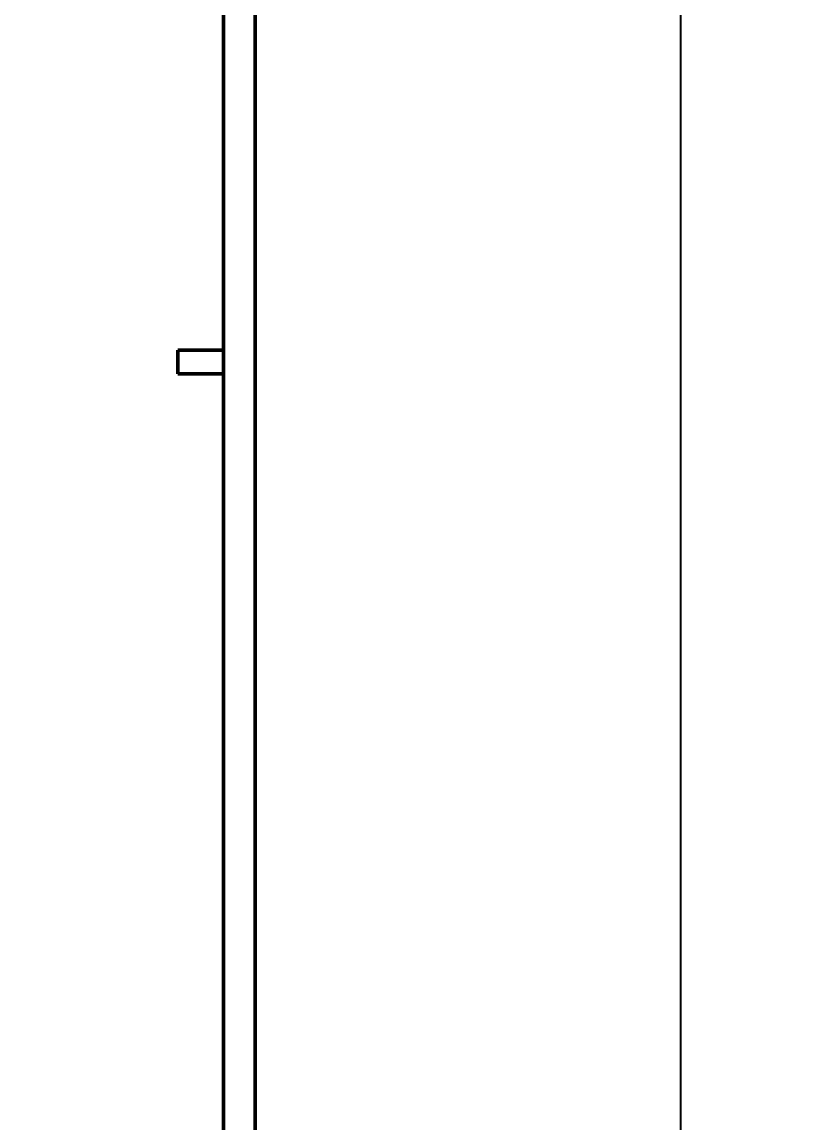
# Model space of a CAD drawing. Header units: millimetres. Extents: x 2121 to 4904, y 892 to 1933.
# Drawn here: x 2503.3 to 2542.2, y 1519 to 1574.4 of the extents above; entities that cross this region are included whole.
import ezdxf

# ---------------------------------------------------------------- set-up
doc = ezdxf.new("R2010")
doc.units = ezdxf.units.MM
doc.header["$LTSCALE"] = 1.8
doc.layers.add('외형선(ISO)', color=7, linetype='Continuous', lineweight=50)
doc.layers.add('치수(ISO)', color=7, linetype='Continuous', lineweight=25)
doc.styles.add('주 텍스트 (ISO)', font='')
doc.styles.get('주 텍스트 (ISO)').set_extended_font_data('Tahoma')
doc.dimstyles.new('기본값 (ISO)', dxfattribs={"dimscale": 1.8, "dimtxt": 3.5, "dimasz": 2.5, "dimexe": 3.175, "dimexo": 0, "dimgap": 0.762, "dimtad": 1, "dimrnd": 1e-08, "dimzin": 0, "dimtxsty": '주 텍스트 (ISO)', "dimcen": 0.09, "dimdle": 10, "dimclrd": 256, "dimclre": 256, "dimclrt": 256, "dimazin": 0, "dimtfac": 1.001486, "dimtmove": 0, "dimatfit": 3, "dimfxl": 1, "dimtolj": 1, "dimtzin": 0, "dimlwd": -1, "dimlwe": -1, "dimarcsym": 0})

# ---------------------------------------------------------------- blocks, each defined once
blk = doc.blocks.new('*D747')
at = {"layer": 'Defpoints', "color": 0}
for p in [(2503.341, 1621.494), (2503.941, 1286.494), (2536.504, 1286.494)]:
    blk.add_point(p, dxfattribs=at)
at = {"layer": '치수(ISO)', "color": 7}
for p, q in [((2503.341, 1621.494), (2542.219, 1621.494)), ((2536.504, 1616.994), (2536.504, 1290.994)), ((2503.941, 1286.494), (2542.219, 1286.494))]:
    blk.add_line(p, q, dxfattribs=at)
for points in [[(2537.254, 1616.994), (2535.754, 1616.994), (2536.504, 1621.494)], [(2535.754, 1290.994), (2537.254, 1290.994), (2536.504, 1286.494)]]:
    blk.add_solid(points, dxfattribs=at)
at = {"layer": '치수(ISO)', "color": 7, "insert": (2531.851, 1453.994), "char_height": 6.3, "attachment_point": 5, "rotation": 90, "style": '주 텍스트 (ISO)'}
blk.add_mtext('\\A1;335', dxfattribs=at)

msp = doc.modelspace()

# ---------------------------------------------------------------- linework, layer by layer
at = {"layer": '외형선(ISO)', "color": 7}
for p, q in [((2513.491, 1402.294), (2513.491, 1592.394)), ((2515.091, 1402.294), (2515.091, 1592.394)), ((2511.191, 1556.694), (2511.191, 1557.894)), ((2511.191, 1557.894), (2511.791, 1557.894)), ((2511.791, 1557.894), (2513.491, 1557.894)), ((2513.491, 1556.694), (2511.191, 1556.694)), ((2513.491, 1556.694), (2513.491, 1463.194))]:
    msp.add_line(p, q, dxfattribs=at)

# ---------------------------------------------------------------- dimensions: what is measured, and where the dimension line sits
at = {"layer": '치수(ISO)', "color": 7}
dim = msp.add_linear_dim(base=(2536.504, 1286.494), p1=(2503.341, 1621.494), p2=(2503.941, 1286.494), angle=90, dimstyle='기본값 (ISO)', override={"dimzin": 8, "dimdsep": 46, "dimclrd": 7, "dimclre": 7, "dimclrt": 7, "dimtofl": 0, "dimatfit": 1}, dxfattribs=at)
dim.commit()
dim.dimension.update_dxf_attribs({"geometry": '*D747', "text_midpoint": (2531.851, 1453.994)})

doc.saveas('drawing.dxf')
